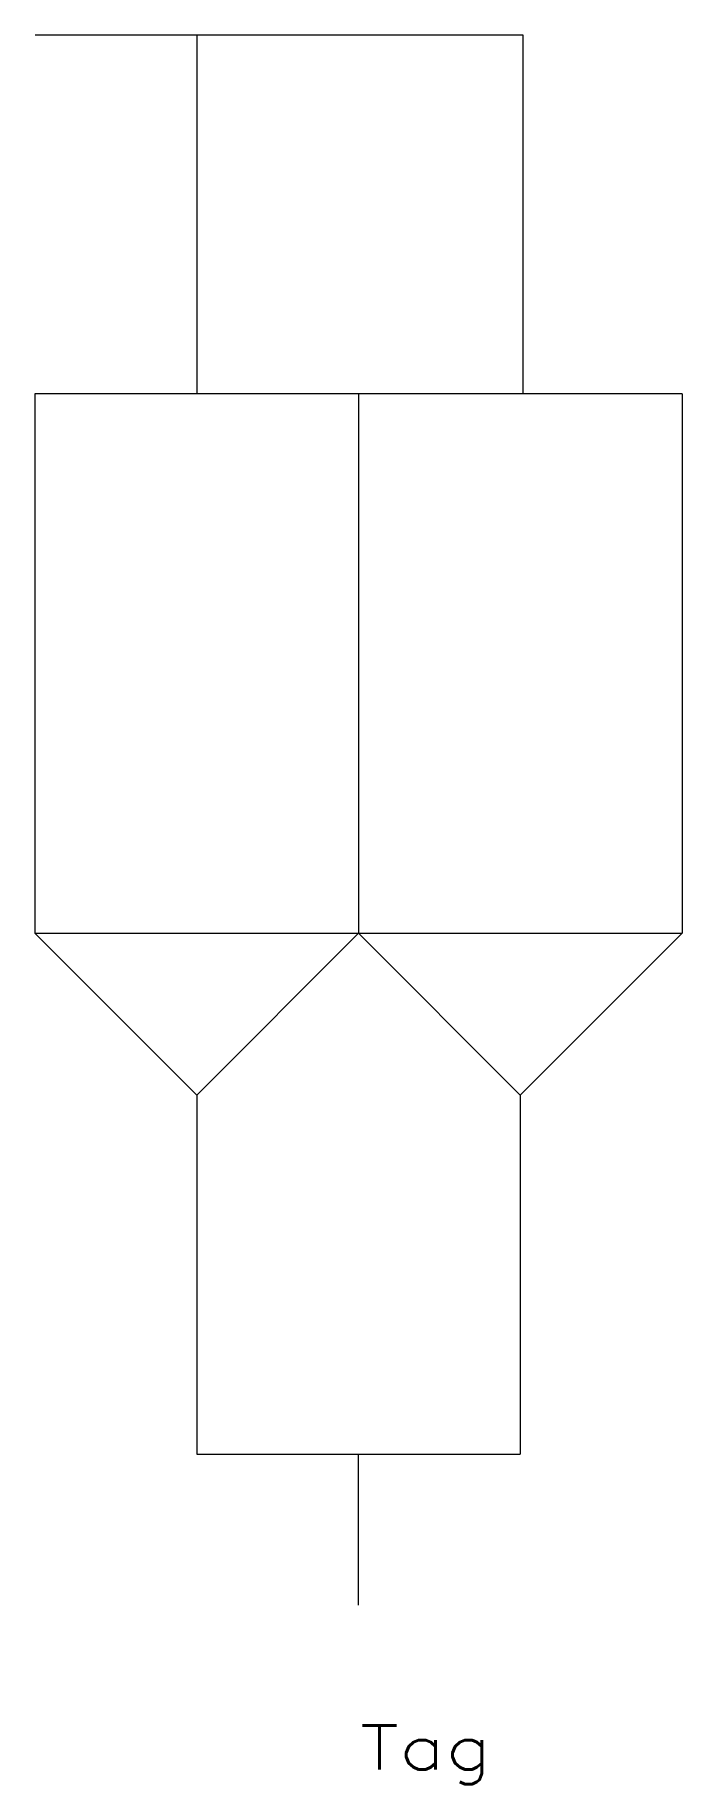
# Model space of a CAD drawing. Header units: inches. Extents: x -9.4 to 9.3, y -28 to 22.7.
import ezdxf
from ezdxf.enums import TextEntityAlignment as Align

# ---------------------------------------------------------------- set-up
doc = ezdxf.new("R2010")
doc.units = ezdxf.units.IN
doc.header["$MEASUREMENT"] = 0
doc.layers.get('0').update_dxf_attribs({"lineweight": 0})
doc.styles.add('STANDARD1', font='TXT.SHX')

msp = doc.modelspace()

# ---------------------------------------------------------------- linework, layer by layer
for p, q in [((-9.427, 22.718), (4.723, 22.718)), ((-4.738, 22.718), (-4.738, 12.306)), ((4.723, 22.718), (4.723, 12.306)), ((-4.738, -8.03), (-4.738, -18.442)), ((4.648, -8.03), (4.648, -18.442)), ((-4.738, -18.442), (4.648, -18.442)), ((-0.051, -18.442), (-0.051, -22.824))]:
    msp.add_line(p, q)
at = {"color": 4, "true_color": 0x00ffff}
for p, q in [((-9.43, 12.306), (-9.43, -3.337)), ((-0.045, 12.306), (-9.43, 12.306)), ((-0.045, 12.306), (-0.045, -3.337)), ((9.341, 12.306), (-0.045, 12.306)), ((9.341, 12.306), (9.341, -3.337)), ((-9.43, -3.337), (-0.045, -3.337)), ((-9.43, -3.337), (-4.738, -8.03)), ((-4.738, -8.03), (-0.045, -3.337)), ((-0.045, -3.337), (9.341, -3.337)), ((-0.045, -3.337), (4.648, -8.03)), ((4.648, -8.03), (9.341, -3.337))]:
    msp.add_line(p, q, dxfattribs=at)

# ---------------------------------------------------------------- texts
at = {"color": 7, "linetype": 'Continuous', "style": 'STANDARD1', "width": 1.166667}
msp.add_text('Tag', height=1.272, dxfattribs=at).set_placement((0, -27.589), (3.816, -27.589), align=Align.FIT)

doc.saveas('drawing.dxf')
